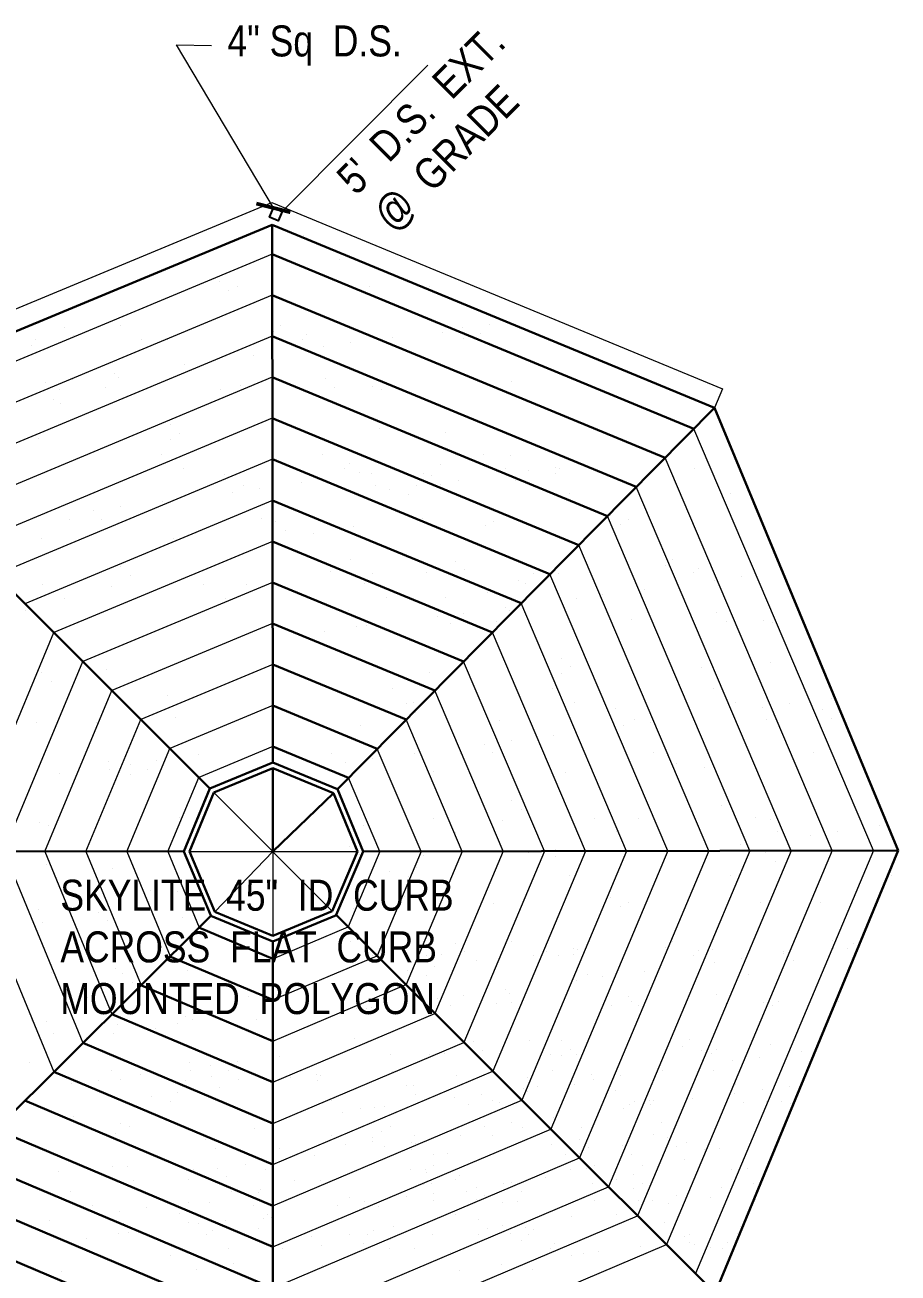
# Model space of a CAD drawing. Header units: inches. Extents: x 12249 to 15396, y 2989 to 4446.
# Drawn here: x 14257 to 14510.6, y 3847.4 to 4209.8 of the extents above; entities that cross this region are included whole.
import ezdxf

# ---------------------------------------------------------------- set-up
doc = ezdxf.new("R2010")
doc.units = ezdxf.units.IN
doc.header["$MEASUREMENT"] = 0
for name, color, linetype, lineweight in [('GUTTER', 7, 'Continuous', 15), ('ROOF LINE', 7, 'Continuous', 30), ('ROOFLINE', 7, 'Continuous', 30)]:
    doc.layers.add(name, color=color, linetype=linetype, lineweight=lineweight)
doc.layers.add('LLMASONRY', color=12, linetype='Continuous')
doc.styles.add('ARCHENT', font='technical.ttf', dxfattribs={"height": 6})
doc.styles.add('ARCHENTLTD', font='technical.ttf', dxfattribs={"height": 0.1875})
doc.dimstyles.new('ARCHENTLTD', dxfattribs={"dimscale": 0.05, "dimtxt": 0.1875, "dimasz": 3, "dimexe": 9, "dimexo": 1, "dimgap": 2.5, "dimtad": 0, "dimdec": 1, "dimzin": 1, "dimdsep": 46, "dimlunit": 4, "dimtxsty": 'ARCHENTLTD', "dimblk": 'ARCHTICK', "dimcen": 6, "dimclrd": 256, "dimclre": 256, "dimclrt": 256, "dimaunit": 1, "dimadec": 0, "dimazin": 0, "dimtfac": 1, "dimtdec": 1, "dimtofl": 0, "dimtmove": 1, "dimatfit": 3, "dimldrblk": 'ARCHTICK', "dimfxl": 1, "dimfrac": 2, "dimtolj": 1, "dimtzin": 0, "dimlwd": 9, "dimlwe": 9, "dimarcsym": 0})

# ---------------------------------------------------------------- blocks, each defined once
blk = doc.blocks.new('_ArchTick')
at = {"color": 0, "linetype": 'ByBlock', "const_width": 0.15}
blk.add_lwpolyline([(-0.5, -0.5), (0.5, 0.5)], dxfattribs=at)

msp = doc.modelspace()

# ---------------------------------------------------------------- linework, layer by layer
at = {"layer": 'GUTTER'}
for p, q in [((14240.1, 4121.42), (14328.76, 4158.22)), ((14328.76, 4158.22), (14459.59, 4104.14))]:
    msp.add_line(p, q, dxfattribs=at)
at = {"layer": 'GUTTER', "lineweight": 9}
msp.add_line((14459.59, 4104.14), (14457.3, 4098.59), dxfattribs=at)
at = {"layer": 'LLMASONRY', "color": 7, "linetype": 'Continuous', "lineweight": 25, "ltscale": 100}
msp.add_lwpolyline([(14329.18, 4156.64), (14331.71, 4155.59), (14330.59, 4152.9), (14328.06, 4153.94)], close=True, dxfattribs=at)
at = {"layer": 'ROOF LINE'}
for p, q in [((14200.3, 4098.4), (14328.77, 4151.72)), ((14328.77, 4151.72), (14457.3, 4098.59)), ((14457.3, 4098.59), (14510.63, 3970.1)), ((14310.71, 3988.07), (14329.01, 3995.67)), ((14311.86, 3986.93), (14329.02, 3994.05)), ((14329.01, 3995.67), (14347.76, 3987.91)), ((14329.02, 3994.05), (14346.62, 3986.76)), ((14303.14, 3969.79), (14310.71, 3988.07)), ((14304.76, 3969.79), (14311.86, 3986.93)), ((14346.62, 3986.76), (14353.62, 3969.79)), ((14347.77, 3987.92), (14355.24, 3969.8)), ((14311, 3951.19), (14303.13, 3969.79)), ((14312.15, 3952.33), (14304.76, 3969.79)), ((14353.62, 3969.79), (14346.24, 3952.47)), ((14355.25, 3969.8), (14347.41, 3951.41)), ((14510.63, 3970.1), (14457.47, 3841.6)), ((14329.02, 3943.72), (14311, 3951.18)), ((14329.02, 3945.35), (14312.15, 3952.33)), ((14346.24, 3952.47), (14329.02, 3945.35)), ((14347.46, 3951.36), (14329.02, 3943.72))]:
    msp.add_line(p, q, dxfattribs=at)
at = {"layer": 'ROOF LINE', "color": 93}
for p, q in [((14329.01, 3995.67), (14328.77, 4151.72)), ((14328.78, 4143.22), (14451.32, 4092.55)), ((14328.8, 4131.31), (14442.96, 4084.1)), ((14328.82, 4119.4), (14434.6, 4075.66)), ((14328.84, 4107.49), (14426.24, 4067.21)), ((14310.71, 3988.07), (14200.32, 4098.38)), ((14347.77, 3987.92), (14457.3, 4098.59)), ((14328.86, 4095.58), (14417.88, 4058.77)), ((14328.88, 4083.67), (14409.52, 4050.32)), ((14328.89, 4071.76), (14401.16, 4041.87)), ((14328.91, 4059.85), (14392.8, 4033.43)), ((14328.93, 4047.93), (14384.44, 4024.98)), ((14328.95, 4036.02), (14376.08, 4016.53)), ((14328.97, 4024.11), (14367.72, 4008.09)), ((14328.97, 4024.11), (14367.72, 4008.09)), ((14328.99, 4012.2), (14359.36, 3999.64)), ((14329.01, 4000.29), (14351, 3991.19)), ((14303.13, 3969.79), (14155.9, 3970.05)), ((14355.25, 3969.8), (14510.63, 3970.1)), ((14311, 3951.18), (14206.72, 3847.5)), ((14347.46, 3951.36), (14457.47, 3841.6)), ((14329.02, 3938.66), (14307.55, 3947.76)), ((14329.02, 3943.72), (14329.02, 3788.3)), ((14329.02, 3926.71), (14299.13, 3939.38)), ((14329.02, 3914.76), (14290.7, 3931)), ((14329.02, 3902.82), (14282.28, 3922.63)), ((14329.02, 3890.87), (14273.85, 3914.25)), ((14329.02, 3878.92), (14265.43, 3905.87)), ((14329.02, 3866.98), (14257, 3897.5)), ((14329.02, 3855.03), (14248.58, 3889.12)), ((14329.02, 3843.08), (14240.15, 3880.74)), ((14329.02, 3831.14), (14231.73, 3872.37)), ((14329.02, 3819.19), (14223.3, 3863.99))]:
    msp.add_line(p, q, dxfattribs=at)
at = {"layer": 'ROOF LINE', "color": 93, "lineweight": 9}
for p, q in [((14328.78, 4143.22), (14206.5, 4092.21)), ((14328.8, 4131.31), (14214.92, 4083.8)), ((14328.82, 4119.4), (14223.33, 4075.39)), ((14328.84, 4107.49), (14231.75, 4066.98)), ((14328.86, 4095.58), (14240.16, 4058.57)), ((14503.45, 3970.09), (14451.32, 4092.55)), ((14328.88, 4083.67), (14248.57, 4050.16)), ((14491.51, 3970.06), (14442.96, 4084.1)), ((14479.56, 3970.04), (14434.6, 4075.66)), ((14328.89, 4071.76), (14256.99, 4041.76)), ((14467.62, 3970.02), (14426.24, 4067.21)), ((14328.91, 4059.85), (14265.4, 4033.35)), ((14455.67, 3969.99), (14417.88, 4058.77)), ((14328.93, 4047.93), (14273.82, 4024.94)), ((14443.73, 3969.97), (14409.52, 4050.32)), ((14431.78, 3969.95), (14401.16, 4041.87)), ((14238.98, 3969.9), (14265.4, 4033.35)), ((14328.95, 4036.02), (14282.23, 4016.53)), ((14419.84, 3969.92), (14392.8, 4033.43)), ((14250.89, 3969.88), (14273.82, 4024.94)), ((14328.97, 4024.11), (14290.64, 4008.12)), ((14407.89, 3969.9), (14384.44, 4024.98)), ((14262.8, 3969.86), (14282.23, 4016.53)), ((14395.95, 3969.88), (14376.08, 4016.53)), ((14328.99, 4012.2), (14299.06, 3999.71)), ((14274.7, 3969.84), (14290.64, 4008.12)), ((14384, 3969.85), (14367.72, 4008.09)), ((14329.01, 4000.29), (14307.47, 3991.31)), ((14286.61, 3969.82), (14299.06, 3999.71)), ((14372.05, 3969.83), (14359.36, 3999.64)), ((14298.52, 3969.8), (14307.47, 3991.31)), ((14360.11, 3969.81), (14351, 3991.19)), ((14238.98, 3969.9), (14265.4, 3905.84)), ((14250.89, 3969.88), (14273.83, 3914.23)), ((14262.8, 3969.86), (14282.27, 3922.62)), ((14274.7, 3969.84), (14290.71, 3931.01)), ((14286.61, 3969.82), (14299.15, 3939.4)), ((14298.52, 3969.8), (14307.59, 3947.79)), ((14360.11, 3969.81), (14350.9, 3947.93)), ((14372.05, 3969.83), (14359.3, 3939.54)), ((14384, 3969.85), (14367.71, 3931.16)), ((14395.95, 3969.88), (14376.11, 3922.77)), ((14407.89, 3969.9), (14384.51, 3914.39)), ((14419.84, 3969.92), (14392.92, 3906)), ((14431.78, 3969.95), (14401.32, 3897.62)), ((14443.73, 3969.97), (14409.73, 3889.23)), ((14455.67, 3969.99), (14418.13, 3880.85)), ((14467.62, 3970.02), (14426.54, 3872.46)), ((14479.56, 3970.04), (14434.94, 3864.08)), ((14491.51, 3970.06), (14443.34, 3855.69)), ((14503.45, 3970.09), (14451.75, 3847.31)), ((14329.02, 3938.66), (14350.9, 3947.93)), ((14329.02, 3926.71), (14359.3, 3939.54)), ((14329.02, 3914.76), (14367.71, 3931.16)), ((14329.02, 3902.82), (14376.11, 3922.77)), ((14329.02, 3890.87), (14384.51, 3914.39)), ((14329.02, 3878.92), (14392.92, 3906)), ((14329.02, 3866.98), (14401.32, 3897.62)), ((14329.02, 3855.03), (14409.73, 3889.23)), ((14329.02, 3843.08), (14418.13, 3880.85)), ((14329.02, 3831.14), (14426.54, 3872.46)), ((14329.02, 3819.19), (14434.94, 3864.08)), ((14329.02, 3807.24), (14443.34, 3855.69))]:
    msp.add_line(p, q, dxfattribs=at)
at = {"layer": 'ROOF LINE', "color": 5}
for p, q in [((14329.02, 3994.05), (14328.96, 3969.79)), ((14328.96, 3969.79), (14346.62, 3986.76))]:
    msp.add_line(p, q, dxfattribs=at)
at = {"layer": 'ROOF LINE', "color": 5, "lineweight": 9}
for p, q in [((14311.86, 3986.93), (14346.24, 3952.47)), ((14304.76, 3969.79), (14353.62, 3969.79))]:
    msp.add_line(p, q, dxfattribs=at)
at = {"layer": 'ROOF LINE', "color": 4, "lineweight": 9}
for p, q in [((14312.15, 3952.33), (14328.96, 3969.79)), ((14328.96, 3969.79), (14328.96, 3945.35))]:
    msp.add_line(p, q, dxfattribs=at)
at = {"layer": 'ROOFLINE', "color": 7, "linetype": 'Continuous', "lineweight": 5, "ltscale": 100}
msp.add_line((14331.71, 4155.59), (14374.08, 4198.07), dxfattribs=at)
at = {"layer": 'ROOFLINE', "color": 7, "linetype": 'Continuous', "lineweight": 25, "ltscale": 100}
for p, q in [((14337.97, 4148.77), (14337.97, 4148.77)), ((14348.33, 4141.63), (14348.33, 4141.63)), ((14313.49, 4135.17), (14313.49, 4135.17)), ((14316.25, 4132.64), (14316.25, 4132.64)), ((14318.63, 4133.93), (14318.63, 4133.93)), ((14357, 4133.75), (14357, 4133.75)), ((14374.4, 4133.85), (14374.4, 4133.85)), ((14268.4, 4122.01), (14268.4, 4122.01)), ((14284.63, 4122.52), (14284.63, 4122.52)), ((14329.3, 4120.68), (14329.3, 4120.68)), ((14331.34, 4122.6), (14331.34, 4122.6)), ((14338.92, 4119.87), (14338.92, 4119.87)), ((14378.06, 4122.69), (14378.06, 4122.69)), ((14378.18, 4120.37), (14378.18, 4120.37)), ((14384.18, 4121.82), (14384.18, 4121.82)), ((14389.33, 4120.17), (14389.33, 4120.17)), ((14391.99, 4122.85), (14391.99, 4122.85)), ((14258.96, 4116.66), (14258.96, 4116.66)), ((14260.03, 4118.59), (14260.03, 4118.59)), ((14271.16, 4119.47), (14271.16, 4119.47)), ((14290.96, 4118.49), (14290.96, 4118.49)), ((14298.4, 4118.41), (14298.4, 4118.41)), ((14337.67, 4118.57), (14337.67, 4118.57)), ((14343.8, 4116.51), (14343.8, 4116.51)), ((14351.61, 4117.53), (14351.61, 4117.53)), ((14363.81, 4119.14), (14363.81, 4119.14)), ((14384.38, 4118.66), (14384.38, 4118.66)), ((14392.09, 4117.63), (14392.09, 4117.63)), ((14323.43, 4113.82), (14323.43, 4113.82)), ((14303.43, 4111.19), (14303.43, 4111.19)), ((14311.24, 4112.22), (14311.24, 4112.22)), ((14263.05, 4105.87), (14263.05, 4105.87)), ((14270.86, 4106.9), (14270.86, 4106.9)), ((14283.05, 4108.51), (14283.05, 4108.51)), ((14284.21, 4107.52), (14284.21, 4107.52)), ((14344.23, 4107), (14344.23, 4107)), ((14398.46, 4106.31), (14398.46, 4106.31)), ((14267.02, 4103.89), (14267.02, 4103.89)), ((14280.31, 4104.53), (14280.31, 4104.53)), ((14313.73, 4103.98), (14313.73, 4103.98)), ((14319.58, 4105.03), (14319.58, 4105.03)), ((14347, 4104.47), (14347, 4104.47)), ((14357.95, 4104.85), (14357.95, 4104.85)), ((14360.44, 4104.06), (14360.44, 4104.06)), ((14265.4, 4100.92), (14265.4, 4100.92)), ((14267.33, 4099.98), (14267.33, 4099.98)), ((14299.14, 4093.84), (14299.14, 4093.84)), ((14301.91, 4091.3), (14301.91, 4091.3)), ((14339.86, 4090.97), (14339.86, 4090.97)), ((14360.05, 4092.51), (14360.05, 4092.51)), ((14379.13, 4091.47), (14379.13, 4091.47)), ((14260.98, 4089.69), (14260.98, 4089.69)), ((14299.35, 4089.51), (14299.35, 4089.51)), ((14296.75, 4084.95), (14296.75, 4084.95)), ((14343.46, 4085.04), (14343.46, 4085.04)), ((14390.17, 4085.12), (14390.17, 4085.12)), ((14398.01, 4084.8), (14398.01, 4084.8)), ((14303.07, 4080.92), (14303.07, 4080.92)), ((14349.78, 4081.01), (14349.78, 4081.01)), ((14351.3, 4082.31), (14351.3, 4082.31)), ((14354.07, 4079.77), (14354.07, 4079.77)), ((14365.44, 4080.52), (14365.44, 4080.52)), ((14377.64, 4082.12), (14377.64, 4082.12)), ((14396.49, 4081.09), (14396.49, 4081.09)), ((14403.25, 4080.33), (14403.25, 4080.33)), ((14411.05, 4081.36), (14411.05, 4081.36)), ((14412.21, 4080.98), (14412.21, 4080.98)), ((14451.62, 4080.9), (14451.62, 4080.9)), ((14314.96, 4079.34), (14314.96, 4079.34)), ((14320.52, 4076.13), (14320.52, 4076.13)), ((14337.26, 4076.81), (14337.26, 4076.81)), ((14357.63, 4079.49), (14357.63, 4079.49)), ((14372.73, 4079.62), (14372.73, 4079.62)), ((14374.98, 4078.83), (14374.98, 4078.83)), ((14377.74, 4076.3), (14377.74, 4076.3)), ((14382.87, 4077.65), (14382.87, 4077.65)), ((14399.41, 4077.4), (14399.41, 4077.4)), ((14411.11, 4079.44), (14411.11, 4079.44)), ((14281.26, 4075.63), (14281.26, 4075.63)), ((14317.26, 4074.17), (14317.26, 4074.17)), ((14325.07, 4075.2), (14325.07, 4075.2)), ((14358.89, 4075.94), (14358.89, 4075.94)), ((14362.87, 4075.02), (14362.87, 4075.02)), ((14368.55, 4073.58), (14368.55, 4073.58)), ((14370.68, 4076.05), (14370.68, 4076.05)), ((14415.26, 4073.67), (14415.26, 4073.67)), ((14461.97, 4073.75), (14461.97, 4073.75)), ((14284.69, 4069.89), (14284.69, 4069.89)), ((14296.88, 4071.49), (14296.88, 4071.49)), ((14269.87, 4066.18), (14269.87, 4066.18)), ((14276.88, 4068.86), (14276.88, 4068.86)), ((14279.13, 4066.33), (14279.13, 4066.33)), ((14325.84, 4066.42), (14325.84, 4066.42)), ((14329.89, 4065.66), (14329.89, 4065.66)), ((14367.12, 4067.82), (14367.12, 4067.82)), ((14372.55, 4066.5), (14372.55, 4066.5)), ((14393.02, 4065.56), (14393.02, 4065.56)), ((14427.14, 4067.3), (14427.14, 4067.3)), ((14432.28, 4066.06), (14432.28, 4066.06)), ((14332.65, 4063.13), (14332.65, 4063.13)), ((14340.81, 4062.06), (14340.81, 4062.06)), ((14352.5, 4064.1), (14352.5, 4064.1)), ((14380.07, 4062.56), (14380.07, 4062.56)), ((14390.79, 4064.34), (14390.79, 4064.34)), ((14429.9, 4064.77), (14429.9, 4064.77)), ((14261.92, 4060.79), (14261.92, 4060.79)), ((14300.29, 4060.6), (14300.29, 4060.6)), ((14351.57, 4054.56), (14351.57, 4054.56)), ((14398.28, 4054.64), (14398.28, 4054.64)), ((14444.99, 4054.73), (14444.99, 4054.73)), ((14284.8, 4052.5), (14284.8, 4052.5)), ((14345.7, 4051.17), (14345.7, 4051.17)), ((14382.05, 4054.14), (14382.05, 4054.14)), ((14384.81, 4051.6), (14384.81, 4051.6)), ((14442.95, 4052.81), (14442.95, 4052.81)), ((14452.56, 4052), (14452.56, 4052)), ((14477.46, 4051.27), (14477.46, 4051.27)), ((14262.15, 4047.31), (14262.15, 4047.31)), ((14287.56, 4049.97), (14287.56, 4049.97)), ((14308.86, 4047.39), (14308.86, 4047.39)), ((14321.47, 4047.23), (14321.47, 4047.23)), ((14355.57, 4047.48), (14355.57, 4047.48)), ((14357.89, 4050.53), (14357.89, 4050.53)), ((14373.68, 4050.72), (14373.68, 4050.72)), ((14400.35, 4048.5), (14400.35, 4048.5)), ((14402.28, 4047.56), (14402.28, 4047.56)), ((14404.6, 4050.61), (14404.6, 4050.61)), ((14412.05, 4050.54), (14412.05, 4050.54)), ((14451.32, 4050.7), (14451.32, 4050.7)), ((14457.45, 4048.63), (14457.45, 4048.63)), ((14465.26, 4049.66), (14465.26, 4049.66)), ((14282.2, 4046.72), (14282.2, 4046.72)), ((14359.84, 4047.04), (14359.84, 4047.04)), ((14391.47, 4045.11), (14391.47, 4045.11)), ((14424.88, 4044.34), (14424.88, 4044.34)), ((14437.08, 4045.95), (14437.08, 4045.95)), ((14268.47, 4043.28), (14268.47, 4043.28)), ((14315.19, 4043.36), (14315.19, 4043.36)), ((14361.9, 4043.45), (14361.9, 4043.45)), ((14371.46, 4042.47), (14371.46, 4042.47)), ((14379.27, 4043.5), (14379.27, 4043.5)), ((14396.7, 4040.63), (14396.7, 4040.63)), ((14417.08, 4043.32), (14417.08, 4043.32)), ((14257.06, 4039.77), (14257.06, 4039.77)), ((14351.09, 4039.79), (14351.09, 4039.79)), ((14376.7, 4038), (14376.7, 4038)), ((14384.51, 4039.03), (14384.51, 4039.03)), ((14393.96, 4036.66), (14393.96, 4036.66)), ((14397.86, 4039.64), (14397.86, 4039.64)), ((14433.23, 4037.16), (14433.23, 4037.16)), ((14457.88, 4039.13), (14457.88, 4039.13)), ((14460.65, 4036.59), (14460.65, 4036.59)), ((14471.6, 4036.97), (14471.6, 4036.97)), ((14344.13, 4033.71), (14344.13, 4033.71)), ((14353.45, 4035.2), (14353.45, 4035.2)), ((14356.33, 4035.32), (14356.33, 4035.32)), ((14380.66, 4036.02), (14380.66, 4036.02)), ((14427.38, 4036.11), (14427.38, 4036.11)), ((14474.09, 4036.19), (14474.09, 4036.19)), ((14352.77, 4026.48), (14352.77, 4026.48)), ((14412.79, 4025.96), (14412.79, 4025.96)), ((14280.57, 4022.66), (14280.57, 4022.66)), ((14374.62, 4021.82), (14374.62, 4021.82)), ((14415.56, 4023.43), (14415.56, 4023.43)), ((14453.51, 4023.09), (14453.51, 4023.09)), ((14473.7, 4024.64), (14473.7, 4024.64)), ((14261.92, 4021.73), (14261.92, 4021.73)), ((14264.68, 4019.2), (14264.68, 4019.2)), ((14413, 4021.63), (14413, 4021.63)), ((14298.37, 4015.1), (14298.37, 4015.1)), ((14363.68, 4017), (14363.68, 4017)), ((14410.39, 4017.08), (14410.39, 4017.08)), ((14457.11, 4017.17), (14457.11, 4017.17)), ((14367.7, 4012.8), (14367.7, 4012.8)), ((14370.01, 4012.97), (14370.01, 4012.97)), ((14416.72, 4013.05), (14416.72, 4013.05)), ((14428.61, 4011.47), (14428.61, 4011.47)), ((14463.43, 4013.14), (14463.43, 4013.14)), ((14471.28, 4011.62), (14471.28, 4011.62)), ((14479.09, 4012.64), (14479.09, 4012.64)), ((14488.63, 4010.96), (14488.63, 4010.96)), ((14491.29, 4014.25), (14491.29, 4014.25)), ((14300.85, 4008.6), (14300.85, 4008.6)), ((14370.46, 4010.26), (14370.46, 4010.26)), ((14394.91, 4007.75), (14394.91, 4007.75)), ((14434.17, 4008.25), (14434.17, 4008.25)), ((14438.71, 4007.33), (14438.71, 4007.33)), ((14450.91, 4008.93), (14450.91, 4008.93)), ((14472.54, 4008.07), (14472.54, 4008.07)), ((14491.39, 4008.42), (14491.39, 4008.42)), ((14260.34, 4007.14), (14260.34, 4007.14)), ((14277.73, 4007.24), (14277.73, 4007.24)), ((14354.39, 4006.29), (14354.39, 4006.29)), ((14430.91, 4006.3), (14430.91, 4006.3)), ((14390.53, 4000.98), (14390.53, 4000.98)), ((14398.34, 4002.01), (14398.34, 4002.01)), ((14410.53, 4003.62), (14410.53, 4003.62)), ((14307.52, 3997.84), (14307.52, 3997.84)), ((14346.07, 3998.37), (14346.07, 3998.37)), ((14357.96, 3996.7), (14357.96, 3996.7)), ((14370.16, 3998.3), (14370.16, 3998.3)), ((14383.51, 3998.31), (14383.51, 3998.31)), ((14392.78, 3998.46), (14392.78, 3998.46)), ((14439.49, 3998.54), (14439.49, 3998.54)), ((14443.53, 3997.79), (14443.53, 3997.79)), ((14486.2, 3998.63), (14486.2, 3998.63)), ((14281.39, 3996.08), (14281.39, 3996.08)), ((14281.51, 3993.76), (14281.51, 3993.76)), ((14287.52, 3995.21), (14287.52, 3995.21)), ((14292.66, 3993.56), (14292.66, 3993.56)), ((14295.32, 3996.24), (14295.32, 3996.24)), ((14350.15, 3995.67), (14350.15, 3995.67)), ((14375.57, 3992.91), (14375.57, 3992.91)), ((14446.3, 3995.26), (14446.3, 3995.26)), ((14454.45, 3994.19), (14454.45, 3994.19)), ((14493.72, 3994.69), (14493.72, 3994.69)), ((14267.14, 3992.53), (14267.14, 3992.53)), ((14287.71, 3992.05), (14287.71, 3992.05)), ((14295.43, 3991.02), (14295.43, 3991.02)), ((14413.94, 3992.73), (14413.94, 3992.73)), ((14398.44, 3984.63), (14398.44, 3984.63)), ((14401.21, 3982.09), (14401.21, 3982.09)), ((14459.35, 3983.3), (14459.35, 3983.3)), ((14301.8, 3979.7), (14301.8, 3979.7)), ((14375.8, 3979.43), (14375.8, 3979.43)), ((14395.85, 3978.85), (14395.85, 3978.85)), ((14422.51, 3979.52), (14422.51, 3979.52)), ((14435.12, 3979.35), (14435.12, 3979.35)), ((14469.22, 3979.6), (14469.22, 3979.6)), ((14473.49, 3979.17), (14473.49, 3979.17)), ((14261.28, 3978.24), (14261.28, 3978.24)), ((14263.77, 3977.45), (14263.77, 3977.45)), ((14355.34, 3977.39), (14355.34, 3977.39)), ((14382.12, 3975.4), (14382.12, 3975.4)), ((14428.83, 3975.49), (14428.83, 3975.49)), ((14475.55, 3975.57), (14475.55, 3975.57)), ((14492.92, 3975.63), (14492.92, 3975.63)), ((14505.12, 3977.23), (14505.12, 3977.23)), ((14351.3, 3971.36), (14351.3, 3971.36)), ((14464.74, 3971.92), (14464.74, 3971.92)), ((14485.11, 3974.6), (14485.11, 3974.6)), ((14354.07, 3968.83), (14354.07, 3968.83)), ((14372.73, 3968.68), (14372.73, 3968.68)), ((14403.25, 3969.39), (14403.25, 3969.39)), ((14411.05, 3970.41), (14411.05, 3970.41)), ((14411.11, 3968.49), (14411.11, 3968.49)), ((14412.21, 3970.03), (14412.21, 3970.03)), ((14451.62, 3969.95), (14451.62, 3969.95)), ((14472.23, 3969.52), (14472.23, 3969.52)), ((14490.88, 3970.45), (14490.88, 3970.45)), ((14263.38, 3965.9), (14263.38, 3965.9)), ((14282.46, 3964.86), (14282.46, 3964.86)), ((14362.87, 3964.07), (14362.87, 3964.07)), ((14370.68, 3965.1), (14370.68, 3965.1)), ((14382.87, 3966.7), (14382.87, 3966.7)), ((14474.99, 3966.99), (14474.99, 3966.99)), ((14368.55, 3962.64), (14368.55, 3962.64)), ((14415.26, 3962.72), (14415.26, 3962.72)), ((14461.97, 3962.81), (14461.97, 3962.81)), ((14508.69, 3962.89), (14508.69, 3962.89)), ((14293.5, 3958.51), (14293.5, 3958.51)), ((14301.35, 3958.19), (14301.35, 3958.19)), ((14367.12, 3956.87), (14367.12, 3956.87)), ((14268.78, 3953.91), (14268.78, 3953.91)), ((14280.97, 3955.51), (14280.97, 3955.51)), ((14299.83, 3954.48), (14299.83, 3954.48)), ((14352.5, 3953.15), (14352.5, 3953.15)), ((14393.02, 3954.61), (14393.02, 3954.61)), ((14427.14, 3956.35), (14427.14, 3956.35)), ((14429.9, 3953.82), (14429.9, 3953.82)), ((14432.28, 3955.11), (14432.28, 3955.11)), ((14470.65, 3954.93), (14470.65, 3954.93)), ((14488.04, 3955.03), (14488.04, 3955.03)), ((14260.97, 3952.88), (14260.97, 3952.88)), ((14262.23, 3949.33), (14262.23, 3949.33)), ((14278.31, 3952.22), (14278.31, 3952.22)), ((14281.08, 3949.69), (14281.08, 3949.69)), ((14302.74, 3950.79), (14302.74, 3950.79)), ((14351.57, 3943.61), (14351.57, 3943.61)), ((14356.48, 3942.69), (14356.48, 3942.69)), ((14382.05, 3943.19), (14382.05, 3943.19)), ((14398.28, 3943.7), (14398.28, 3943.7)), ((14444.99, 3943.78), (14444.99, 3943.78)), ((14491.7, 3943.87), (14491.7, 3943.87)), ((14497.83, 3943), (14497.83, 3943)), ((14275.89, 3939.89), (14275.89, 3939.89)), ((14357.89, 3939.58), (14357.89, 3939.58)), ((14359.25, 3940.16), (14359.25, 3940.16)), ((14373.68, 3939.77), (14373.68, 3939.77)), ((14377.92, 3940), (14377.92, 3940)), ((14384.81, 3940.66), (14384.81, 3940.66)), ((14404.6, 3939.67), (14404.6, 3939.67)), ((14408.43, 3940.72), (14408.43, 3940.72)), ((14412.05, 3939.59), (14412.05, 3939.59)), ((14416.24, 3941.74), (14416.24, 3941.74)), ((14416.29, 3939.82), (14416.29, 3939.82)), ((14417.39, 3941.36), (14417.39, 3941.36)), ((14442.95, 3941.86), (14442.95, 3941.86)), ((14451.32, 3939.75), (14451.32, 3939.75)), ((14452.56, 3941.05), (14452.56, 3941.05)), ((14456.8, 3941.28), (14456.8, 3941.28)), ((14465.26, 3938.71), (14465.26, 3938.71)), ((14477.41, 3940.85), (14477.41, 3940.85)), ((14477.46, 3940.32), (14477.46, 3940.32)), ((14491.83, 3941.55), (14491.83, 3941.55)), ((14496.07, 3941.78), (14496.07, 3941.78)), ((14498.03, 3939.84), (14498.03, 3939.84)), ((14283.4, 3935.96), (14283.4, 3935.96)), ((14294.13, 3937.73), (14294.13, 3937.73)), ((14304.08, 3935.21), (14304.08, 3935.21)), ((14368.05, 3935.4), (14368.05, 3935.4)), ((14375.86, 3936.43), (14375.86, 3936.43)), ((14388.05, 3938.03), (14388.05, 3938.03)), ((14437.08, 3935), (14437.08, 3935)), ((14457.45, 3937.69), (14457.45, 3937.69)), ((14480.18, 3938.31), (14480.18, 3938.31)), ((14264.82, 3934.71), (14264.82, 3934.71)), ((14285.43, 3934.28), (14285.43, 3934.28)), ((14288.19, 3931.74), (14288.19, 3931.74)), ((14373.73, 3933.96), (14373.73, 3933.96)), ((14417.08, 3932.37), (14417.08, 3932.37)), ((14420.44, 3934.05), (14420.44, 3934.05)), ((14424.88, 3933.4), (14424.88, 3933.4)), ((14467.16, 3934.13), (14467.16, 3934.13)), ((14275.17, 3927.56), (14275.17, 3927.56)), ((14321.89, 3927.65), (14321.89, 3927.65)), ((14372.3, 3928.2), (14372.3, 3928.2)), ((14384.51, 3928.08), (14384.51, 3928.08)), ((14396.7, 3929.69), (14396.7, 3929.69)), ((14397.86, 3928.7), (14397.86, 3928.7)), ((14432.32, 3927.68), (14432.32, 3927.68)), ((14457.88, 3928.18), (14457.88, 3928.18)), ((14353.45, 3924.25), (14353.45, 3924.25)), ((14356.33, 3924.37), (14356.33, 3924.37)), ((14357.69, 3924.48), (14357.69, 3924.48)), ((14376.7, 3927.05), (14376.7, 3927.05)), ((14380.66, 3925.07), (14380.66, 3925.07)), ((14393.96, 3925.71), (14393.96, 3925.71)), ((14398.2, 3925.94), (14398.2, 3925.94)), ((14427.38, 3925.16), (14427.38, 3925.16)), ((14433.23, 3926.21), (14433.23, 3926.21)), ((14435.09, 3925.15), (14435.09, 3925.15)), ((14437.46, 3926.44), (14437.46, 3926.44)), ((14460.65, 3925.65), (14460.65, 3925.65)), ((14471.6, 3926.03), (14471.6, 3926.03)), ((14474.09, 3925.24), (14474.09, 3925.24)), ((14475.83, 3926.26), (14475.83, 3926.26)), ((14493.23, 3926.36), (14493.23, 3926.36)), ((14258.91, 3920.87), (14258.91, 3920.87)), ((14263.17, 3920.43), (14263.17, 3920.43)), ((14303.69, 3921.89), (14303.69, 3921.89)), ((14305.62, 3920.95), (14305.62, 3920.95)), ((14324.37, 3921.15), (14324.37, 3921.15)), ((14344.13, 3922.77), (14344.13, 3922.77)), ((14265.23, 3916.84), (14265.23, 3916.84)), ((14282.61, 3916.89), (14282.61, 3916.89)), ((14283.85, 3919.69), (14283.85, 3919.69)), ((14294.8, 3918.5), (14294.8, 3918.5)), ((14301.24, 3919.79), (14301.24, 3919.79)), ((14274.8, 3915.86), (14274.8, 3915.86)), ((14352.77, 3915.53), (14352.77, 3915.53)), ((14356.75, 3914.94), (14356.75, 3914.94)), ((14387.23, 3914.52), (14387.23, 3914.52)), ((14403.46, 3915.02), (14403.46, 3915.02)), ((14412.79, 3915.02), (14412.79, 3915.02)), ((14448.13, 3913.19), (14448.13, 3913.19)), ((14450.17, 3915.11), (14450.17, 3915.11)), ((14473.7, 3913.69), (14473.7, 3913.69)), ((14331.03, 3910.39), (14331.03, 3910.39)), ((14363.07, 3910.91), (14363.07, 3910.91)), ((14374.62, 3910.87), (14374.62, 3910.87)), ((14378.86, 3911.1), (14378.86, 3911.1)), ((14389.99, 3911.98), (14389.99, 3911.98)), ((14409.79, 3910.99), (14409.79, 3910.99)), ((14413, 3910.69), (14413, 3910.69)), ((14415.56, 3912.48), (14415.56, 3912.48)), ((14417.23, 3910.92), (14417.23, 3910.92)), ((14453.51, 3912.15), (14453.51, 3912.15)), ((14456.5, 3911.08), (14456.5, 3911.08)), ((14457.75, 3912.38), (14457.75, 3912.38)), ((14470.44, 3910.04), (14470.44, 3910.04)), ((14482.64, 3911.65), (14482.64, 3911.65)), ((14258.19, 3908.54), (14258.19, 3908.54)), ((14282.07, 3906.1), (14282.07, 3906.1)), ((14304.9, 3908.62), (14304.9, 3908.62)), ((14305.03, 3906.31), (14305.03, 3906.31)), ((14311.03, 3907.76), (14311.03, 3907.76)), ((14316.17, 3906.11), (14316.17, 3906.11)), ((14318.84, 3908.79), (14318.84, 3908.79)), ((14363.68, 3906.05), (14363.68, 3906.05)), ((14410.39, 3906.13), (14410.39, 3906.13)), ((14442.26, 3906.33), (14442.26, 3906.33)), ((14457.11, 3906.22), (14457.11, 3906.22)), ((14462.64, 3909.01), (14462.64, 3909.01)), ((14264.52, 3904.51), (14264.52, 3904.51)), ((14265.76, 3905.81), (14265.76, 3905.81)), ((14270.65, 3902.44), (14270.65, 3902.44)), ((14278.46, 3903.47), (14278.46, 3903.47)), ((14284.83, 3903.56), (14284.83, 3903.56)), ((14290.65, 3905.08), (14290.65, 3905.08)), ((14303.5, 3903.41), (14303.5, 3903.41)), ((14311.23, 3904.59), (14311.23, 3904.59)), ((14318.94, 3903.57), (14318.94, 3903.57)), ((14334.01, 3904.12), (14334.01, 3904.12)), ((14341.82, 3905.15), (14341.82, 3905.15)), ((14341.87, 3903.23), (14341.87, 3903.23)), ((14342.97, 3904.77), (14342.97, 3904.77)), ((14382.39, 3904.69), (14382.39, 3904.69)), ((14403, 3904.26), (14403, 3904.26)), ((14421.65, 3905.19), (14421.65, 3905.19)), ((14422.26, 3903.7), (14422.26, 3903.7)), ((14430.07, 3904.73), (14430.07, 3904.73)), ((14293.64, 3898.81), (14293.64, 3898.81)), ((14301.44, 3899.84), (14301.44, 3899.84)), ((14313.64, 3901.44), (14313.64, 3901.44)), ((14367.7, 3901.85), (14367.7, 3901.85)), ((14370.01, 3902.02), (14370.01, 3902.02)), ((14370.46, 3899.32), (14370.46, 3899.32)), ((14389.69, 3899.41), (14389.69, 3899.41)), ((14401.88, 3901.02), (14401.88, 3901.02)), ((14403.04, 3900.03), (14403.04, 3900.03)), ((14405.76, 3901.72), (14405.76, 3901.72)), ((14416.72, 3902.1), (14416.72, 3902.1)), ((14428.61, 3900.53), (14428.61, 3900.53)), ((14463.06, 3899.51), (14463.06, 3899.51)), ((14463.43, 3902.19), (14463.43, 3902.19)), ((14471.28, 3900.67), (14471.28, 3900.67)), ((14479.09, 3901.7), (14479.09, 3901.7)), ((14299.32, 3897.37), (14299.32, 3897.37)), ((14346.03, 3897.46), (14346.03, 3897.46)), ((14354.39, 3895.35), (14354.39, 3895.35)), ((14358.63, 3895.58), (14358.63, 3895.58)), ((14361.51, 3895.7), (14361.51, 3895.7)), ((14381.88, 3898.38), (14381.88, 3898.38)), ((14385.85, 3896.4), (14385.85, 3896.4)), ((14392.74, 3897.54), (14392.74, 3897.54)), ((14394.91, 3896.81), (14394.91, 3896.81)), ((14399.14, 3897.04), (14399.14, 3897.04)), ((14430.91, 3895.35), (14430.91, 3895.35)), ((14432.56, 3896.49), (14432.56, 3896.49)), ((14434.17, 3897.31), (14434.17, 3897.31)), ((14438.41, 3897.54), (14438.41, 3897.54)), ((14438.71, 3896.38), (14438.71, 3896.38)), ((14439.45, 3897.63), (14439.45, 3897.63)), ((14450.91, 3897.99), (14450.91, 3897.99)), ((14465.83, 3896.98), (14465.83, 3896.98)), ((14472.54, 3897.12), (14472.54, 3897.12)), ((14476.78, 3897.35), (14476.78, 3897.35)), ((14479.27, 3896.57), (14479.27, 3896.57)), ((14271.08, 3892.94), (14271.08, 3892.94)), ((14297.88, 3891.61), (14297.88, 3891.61)), ((14325.31, 3892.24), (14325.31, 3892.24)), ((14349.31, 3894.1), (14349.31, 3894.1)), ((14410.53, 3892.67), (14410.53, 3892.67)), ((14273.85, 3890.41), (14273.85, 3890.41)), ((14283.27, 3887.89), (14283.27, 3887.89)), ((14284.8, 3890.78), (14284.8, 3890.78)), ((14287.29, 3890), (14287.29, 3890)), ((14323.78, 3889.35), (14323.78, 3889.35)), ((14357.9, 3891.09), (14357.9, 3891.09)), ((14360.67, 3888.56), (14360.67, 3888.56)), ((14363.05, 3889.85), (14363.05, 3889.85)), ((14390.53, 3890.04), (14390.53, 3890.04)), ((14398.34, 3891.07), (14398.34, 3891.07)), ((14401.42, 3889.67), (14401.42, 3889.67)), ((14418.81, 3889.77), (14418.81, 3889.77)), ((14441.93, 3891.13), (14441.93, 3891.13)), ((14309.53, 3886.26), (14309.53, 3886.26)), ((14346.07, 3887.43), (14346.07, 3887.43)), ((14350.15, 3884.72), (14350.15, 3884.72)), ((14357.95, 3886.86), (14357.95, 3886.86)), ((14357.96, 3885.75), (14357.96, 3885.75)), ((14361.47, 3884.29), (14361.47, 3884.29)), ((14369.28, 3885.31), (14369.28, 3885.31)), ((14370.16, 3887.36), (14370.16, 3887.36)), ((14370.43, 3884.93), (14370.43, 3884.93)), ((14383.51, 3887.36), (14383.51, 3887.36)), ((14392.78, 3887.51), (14392.78, 3887.51)), ((14409.84, 3884.85), (14409.84, 3884.85)), ((14417.97, 3886.35), (14417.97, 3886.35)), ((14430.46, 3884.42), (14430.46, 3884.42)), ((14439.49, 3887.6), (14439.49, 3887.6)), ((14443.53, 3886.84), (14443.53, 3886.84)), ((14446.3, 3884.31), (14446.3, 3884.31)), ((14449.11, 3885.35), (14449.11, 3885.35)), ((14312.29, 3883.73), (14312.29, 3883.73)), ((14330.96, 3883.57), (14330.96, 3883.57)), ((14341.1, 3881.6), (14341.1, 3881.6)), ((14369.33, 3883.39), (14369.33, 3883.39)), ((14375.57, 3881.97), (14375.57, 3881.97)), ((14379.81, 3882.2), (14379.81, 3882.2)), ((14413.94, 3881.78), (14413.94, 3881.78)), ((14418.18, 3882.02), (14418.18, 3882.02)), ((14420.74, 3883.81), (14420.74, 3883.81)), ((14433.22, 3881.88), (14433.22, 3881.88)), ((14454.45, 3883.24), (14454.45, 3883.24)), ((14458.69, 3883.48), (14458.69, 3883.48)), ((14266.71, 3876.9), (14266.71, 3876.9)), ((14282.33, 3878.35), (14282.33, 3878.35)), ((14286.9, 3878.45), (14286.9, 3878.45)), ((14305.97, 3877.41), (14305.97, 3877.41)), ((14312.81, 3877.93), (14312.81, 3877.93)), ((14321.1, 3878.97), (14321.1, 3878.97)), ((14326.77, 3877.53), (14326.77, 3877.53)), ((14328.9, 3880), (14328.9, 3880)), ((14329.04, 3878.43), (14329.04, 3878.43)), ((14368.86, 3877.38), (14368.86, 3877.38)), ((14373.49, 3877.62), (14373.49, 3877.62)), ((14375.76, 3878.52), (14375.76, 3878.52)), ((14415.58, 3877.46), (14415.58, 3877.46)), ((14420.2, 3877.7), (14420.2, 3877.7)), ((14422.47, 3878.6), (14422.47, 3878.6)), ((14428.6, 3877.74), (14428.6, 3877.74)), ((14436.4, 3878.77), (14436.4, 3878.77)), ((14448.6, 3880.37), (14448.6, 3880.37)), ((14462.29, 3877.55), (14462.29, 3877.55)), ((14466.91, 3877.79), (14466.91, 3877.79)), ((14288.66, 3874.32), (14288.66, 3874.32)), ((14304.45, 3874.51), (14304.45, 3874.51)), ((14315.58, 3875.39), (14315.58, 3875.39)), ((14335.37, 3874.4), (14335.37, 3874.4)), ((14342.82, 3874.33), (14342.82, 3874.33)), ((14373.72, 3876.6), (14373.72, 3876.6)), ((14375.19, 3873.35), (14375.19, 3873.35)), ((14382.08, 3874.49), (14382.08, 3874.49)), ((14383.33, 3875.79), (14383.33, 3875.79)), ((14396.03, 3873.45), (14396.03, 3873.45)), ((14398.44, 3873.68), (14398.44, 3873.68)), ((14408.22, 3875.06), (14408.22, 3875.06)), ((14421.9, 3873.43), (14421.9, 3873.43)), ((14422.59, 3876.29), (14422.59, 3876.29)), ((14428.79, 3874.57), (14428.79, 3874.57)), ((14433.74, 3876.08), (14433.74, 3876.08)), ((14436.51, 3873.55), (14436.51, 3873.55)), ((14468.61, 3873.52), (14468.61, 3873.52)), ((14270.3, 3870.98), (14270.3, 3870.98)), ((14317.02, 3871.06), (14317.02, 3871.06)), ((14324.86, 3870.74), (14324.86, 3870.74)), ((14325.34, 3871.77), (14325.34, 3871.77)), ((14367.84, 3869.74), (14367.84, 3869.74)), ((14372.88, 3873.18), (14372.88, 3873.18)), ((14375.65, 3870.65), (14375.65, 3870.65)), ((14385.36, 3871.25), (14385.36, 3871.25)), ((14388.22, 3872.42), (14388.22, 3872.42)), ((14390.51, 3870.01), (14390.51, 3870.01)), ((14401.21, 3871.15), (14401.21, 3871.15)), ((14428.88, 3869.83), (14428.88, 3869.83)), ((14433.79, 3871.85), (14433.79, 3871.85)), ((14446.27, 3869.93), (14446.27, 3869.93)), ((14459.35, 3872.35), (14459.35, 3872.35)), ((14469.39, 3871.29), (14469.39, 3871.29)), ((14276.63, 3866.95), (14276.63, 3866.95)), ((14292.29, 3866.46), (14292.29, 3866.46)), ((14304.48, 3868.06), (14304.48, 3868.06)), ((14310.73, 3868.05), (14310.73, 3868.05)), ((14323.34, 3867.03), (14323.34, 3867.03)), ((14347.84, 3867.11), (14347.84, 3867.11)), ((14351.24, 3869.51), (14351.24, 3869.51)), ((14355.34, 3866.45), (14355.34, 3866.45)), ((14355.65, 3868.14), (14355.65, 3868.14)), ((14359.58, 3866.68), (14359.58, 3866.68)), ((14375.8, 3868.49), (14375.8, 3868.49)), ((14388.13, 3868.72), (14388.13, 3868.72)), ((14395.85, 3867.9), (14395.85, 3867.9)), ((14400.09, 3868.14), (14400.09, 3868.14)), ((14422.51, 3868.57), (14422.51, 3868.57)), ((14435.12, 3868.41), (14435.12, 3868.41)), ((14436.09, 3866.68), (14436.09, 3866.68)), ((14439.35, 3868.64), (14439.35, 3868.64)), ((14443.9, 3867.71), (14443.9, 3867.71)), ((14456.09, 3869.32), (14456.09, 3869.32)), ((14469.22, 3868.66), (14469.22, 3868.66)), ((14264.11, 3862.75), (14264.11, 3862.75)), ((14284.48, 3865.43), (14284.48, 3865.43)), ((14301.83, 3864.77), (14301.83, 3864.77)), ((14315.27, 3862.82), (14315.27, 3862.82)), ((14326.26, 3863.34), (14326.26, 3863.34)), ((14327.47, 3864.43), (14327.47, 3864.43)), ((14328.63, 3863.43), (14328.63, 3863.43)), ((14382.12, 3864.46), (14382.12, 3864.46)), ((14388.65, 3862.92), (14388.65, 3862.92)), ((14403.52, 3862.39), (14403.52, 3862.39)), ((14415.71, 3864), (14415.71, 3864)), ((14428.83, 3864.54), (14428.83, 3864.54)), ((14284.22, 3858.99), (14284.22, 3858.99)), ((14285.74, 3861.88), (14285.74, 3861.88)), ((14287.09, 3859.11), (14287.09, 3859.11)), ((14304.59, 3862.23), (14304.59, 3862.23)), ((14307.47, 3861.79), (14307.47, 3861.79)), ((14311.43, 3859.81), (14311.43, 3859.81)), ((14324.73, 3860.45), (14324.73, 3860.45)), ((14351.25, 3858.76), (14351.25, 3858.76)), ((14358.14, 3859.9), (14358.14, 3859.9)), ((14363.99, 3860.95), (14363.99, 3860.95)), ((14391.41, 3860.39), (14391.41, 3860.39)), ((14395.71, 3861.37), (14395.71, 3861.37)), ((14397.96, 3858.84), (14397.96, 3858.84)), ((14402.36, 3860.76), (14402.36, 3860.76)), ((14404.85, 3859.98), (14404.85, 3859.98)), ((14442.88, 3862.22), (14442.88, 3862.22)), ((14444.67, 3858.93), (14444.67, 3858.93)), ((14449.93, 3858.76), (14449.93, 3858.76)), ((14463.86, 3858.93), (14463.86, 3858.93)), ((14464.74, 3860.97), (14464.74, 3860.97)), ((14274.9, 3857.5), (14274.9, 3857.5)), ((14309.79, 3858.51), (14309.79, 3858.51)), ((14340.27, 3858.09), (14340.27, 3858.09)), ((14343.04, 3855.55), (14343.04, 3855.55)), ((14355.34, 3856.05), (14355.34, 3856.05)), ((14356.5, 3858.59), (14356.5, 3858.59)), ((14363.14, 3857.08), (14363.14, 3857.08)), ((14375.34, 3858.68), (14375.34, 3858.68)), ((14388.7, 3858.69), (14388.7, 3858.69)), ((14401.18, 3856.76), (14401.18, 3856.76)), ((14403.22, 3858.68), (14403.22, 3858.68)), ((14410.79, 3855.95), (14410.79, 3855.95)), ((14435.68, 3855.22), (14435.68, 3855.22)), ((14448.72, 3858.17), (14448.72, 3858.17)), ((14450.05, 3856.45), (14450.05, 3856.45)), ((14451.48, 3855.64), (14451.48, 3855.64)), ((14456.06, 3857.9), (14456.06, 3857.9)), ((14461.2, 3856.25), (14461.2, 3856.25)), ((14299.4, 3852.44), (14299.4, 3852.44)), ((14316.12, 3854.48), (14316.12, 3854.48)), ((14331.91, 3854.67), (14331.91, 3854.67)), ((14362.83, 3854.57), (14362.83, 3854.57)), ((14370.28, 3854.49), (14370.28, 3854.49)), ((14380.75, 3853.3), (14380.75, 3853.3)), ((14409.54, 3854.65), (14409.54, 3854.65)), ((14415.68, 3852.58), (14415.68, 3852.58)), ((14419.12, 3853.11), (14419.12, 3853.11)), ((14423.49, 3853.61), (14423.49, 3853.61)), ((14456.25, 3854.74), (14456.25, 3854.74)), ((14459.64, 3854.57), (14459.64, 3854.57)), ((14259.5, 3849.07), (14259.5, 3849.07)), ((14267.65, 3848), (14267.65, 3848)), ((14283.54, 3850.27), (14283.54, 3850.27)), ((14306.92, 3848.5), (14306.92, 3848.5)), ((14317.64, 3850.28), (14317.64, 3850.28)), ((14343.56, 3849.75), (14343.56, 3849.75)), ((14383.11, 3848.3), (14383.11, 3848.3)), ((14395.3, 3849.9), (14395.3, 3849.9)), ((14404.46, 3848.43), (14404.46, 3848.43))]:
    msp.add_line(p, q, dxfattribs=at)

# ---------------------------------------------------------------- texts
at = {"layer": 'ROOFLINE', "color": 7, "linetype": 'Continuous', "lineweight": 9, "ltscale": 0.75, "insert": (14315.82, 4209.63), "char_height": 9, "attachment_point": 1, "style": 'ARCHENT'}
msp.add_mtext('4" Sq  D.S.', dxfattribs=at)
at = {"layer": 'ROOFLINE', "color": 7, "linetype": 'Continuous', "lineweight": 9, "ltscale": 0.5, "insert": (14346.83, 4166.36), "char_height": 9, "attachment_point": 1, "rotation": 45, "style": 'ARCHENT'}
msp.add_mtext("5'  D.S.  EXT.  \\P@  GRADE", dxfattribs=at)
at = {"layer": 'ROOFLINE', "color": 7, "linetype": 'Continuous', "lineweight": 9, "ltscale": 0.5, "insert": (14267.29, 3976.63), "char_height": 9, "attachment_point": 1, "style": 'ARCHENT'}
msp.add_mtext('\\PSKYLITE  45"  ID  CURB\\PACROSS  FLAT  CURB\\PMOUNTED  POLYGON', dxfattribs=at)

# ---------------------------------------------------------------- leaders
at = {"layer": 'ROOFLINE', "color": 7, "linetype": 'Continuous', "lineweight": 9, "ltscale": 0.5}
msp.add_leader([(14329.16, 4156.65), (14300.98, 4203.99), (14311.22, 4203.8)], dimstyle='ARCHENTLTD', override={"dimasz": 144, "dimgap": 1, "dimtad": 0}, dxfattribs=at)

doc.saveas('drawing.dxf')
